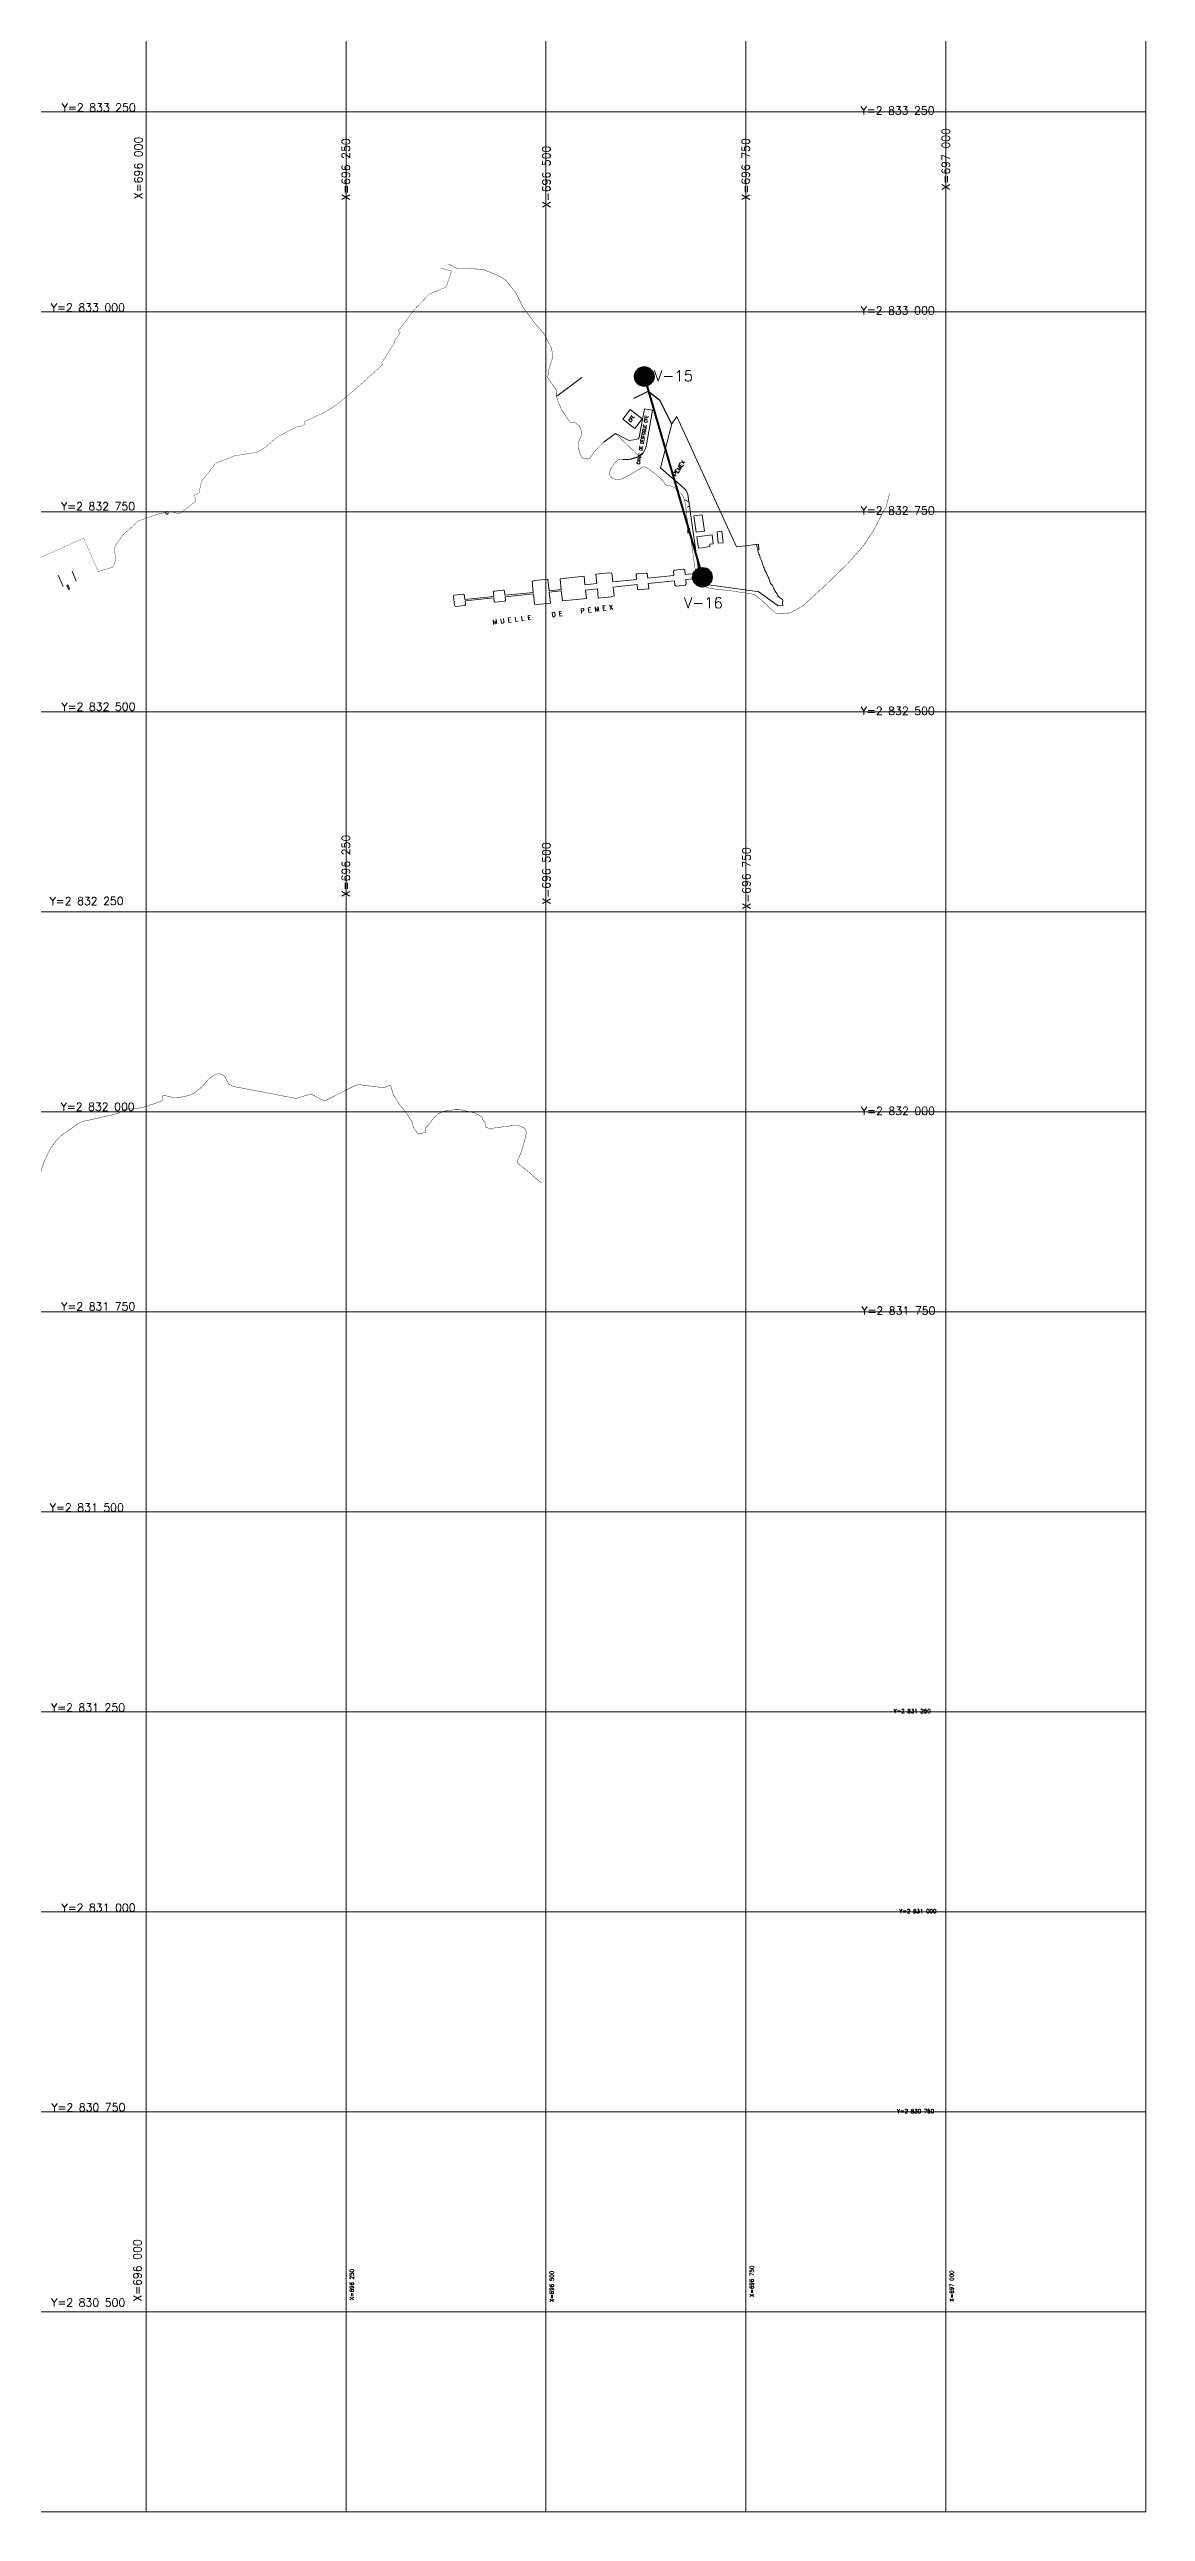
# Model space of a CAD drawing. Header units: millimetres. Extents: x 694000 to 697250, y 2830250 to 2835500.
# Drawn here: x 695879 to 697250, y 2830250 to 2833328 of the extents above; entities that cross this region are included whole.
import ezdxf
from ezdxf.enums import TextEntityAlignment as Align

# ---------------------------------------------------------------- set-up
doc = ezdxf.new("R2010")
doc.units = ezdxf.units.MM
doc.header["$LTSCALE"] = 0.005
doc.linetypes.add('DIVIDE2', pattern=[0.625, 0.25, -0.125, 0, -0.125, 0, -0.125])
doc.layers.get('0').update_dxf_attribs({"lineweight": 9})
for name, color, linetype, lineweight in [('AGUA', 4, 'DIVIDE2', 0), ('EJE DE COORDENADAS', 8, 'Continuous', 9), ('FERROCARRIL', 44, 'Continuous', 0), ('INFRAESTRUCTURA1', 7, 'Continuous', 0), ('Puntos de Control', 6, 'Continuous', 0)]:
    doc.layers.add(name, color=color, linetype=linetype, lineweight=lineweight)
doc.styles.add('ROMANC', font='romanc.shx')
doc.styles.add('ROMANS', font='romans')
doc.styles.get("Standard").update_dxf_attribs({"font": 'romans.shx'})

msp = doc.modelspace()

# ---------------------------------------------------------------- hatches: boundary and pattern name
at = {"layer": 'Puntos de Control', "lineweight": 40}
h = msp.add_hatch(color=6, dxfattribs=at)
edge = h.paths.add_edge_path()
edge.add_arc((696622.9, 2832919.1), 11.8, 0, 360)
h = msp.add_hatch(color=6, dxfattribs=at)
edge = h.paths.add_edge_path()
edge.add_arc((696695.6, 2832668.1), 11.8, 0, 360)

# ---------------------------------------------------------------- linework, layer by layer
at = {"elevation": 7.2}
for points in [[(696766.3, 2832702.3), (696765.6, 2832709.5), (696761.2, 2832708.9), (696753.1, 2832707.7), (696738.1, 2832706.2), (696663.6, 2832869.1), (696657.4, 2832859.9), (696643, 2832804.8), (696654.1, 2832795.3), (696663.9, 2832786.8), (696673.4, 2832778.7), (696675.2, 2832776.4), (696676.5, 2832773.8), (696677.2, 2832771.7), (696683.8, 2832727.3), (696690.7, 2832677.4), (696696.1, 2832677.7), (696696.5, 2832673.6), (696694.2, 2832673.4)], [(696796.6, 2832632.6), (696796.1, 2832633.8), (696795.7, 2832635.2), (696795.8, 2832636.9), (696796, 2832637.9), (696796, 2832638.9), (696796, 2832639.6), (696795.6, 2832640.2), (696793.1, 2832641.9), (696792.1, 2832642.9), (696791.1, 2832643.7), (696790.4, 2832644.6), (696789.7, 2832645.6), (696788.9, 2832647.2), (696788.3, 2832648.3), (696787.3, 2832649.6), (696786.5, 2832650.7), (696785.8, 2832652), (696785.2, 2832653.4), (696784.7, 2832654.6), (696783.9, 2832656.3), (696783.1, 2832657.7), (696782.4, 2832658.6), (696781.7, 2832659.5), (696780.9, 2832660.6), (696779.9, 2832662.7), (696779.4, 2832664.2), (696778.6, 2832666.8), (696777.9, 2832668.3), (696776.9, 2832670.2), (696776.4, 2832671.6), (696775.8, 2832673.1), (696774.5, 2832675.4), (696773.4, 2832677.4), (696772.7, 2832679.7), (696772.1, 2832681), (696771.5, 2832682.6), (696770.8, 2832684.6), (696770.4, 2832686), (696770, 2832687.7), (696769.4, 2832689.2), (696768.5, 2832690.8), (696767.9, 2832692.3), (696767.6, 2832693.8), (696767.3, 2832695), (696766.8, 2832696.2), (696766.3, 2832697), (696765.9, 2832698.2), (696765.4, 2832699.7), (696765, 2832701), (696764.9, 2832702.6), (696764.7, 2832703.8), (696764, 2832705.3), (696763.8, 2832706.1), (696763.5, 2832707.4), (696763.2, 2832708.2), (696763.2, 2832708.8), (696763.1, 2832709.1)]]:
    msp.add_lwpolyline(points, dxfattribs=at)
at = {"color": 8, "elevation": 7.2}
for points in [[(696023.8, 2832749.4), (696024.4, 2832747.7)], [(696025.5, 2832746.6), (696027.6, 2832747.6)]]:
    msp.add_lwpolyline(points, dxfattribs=at)
at = {"layer": 'AGUA', "elevation": 7.2, "flags": 128}
for points, const_width in [([(695940.2, 2832675.2), (695944.2, 2832676.6), (695945.8, 2832676.9), (695949.8, 2832678.2), (695955, 2832679.7), (695957.5, 2832680.4), (695960.1, 2832683.8), (695961.8, 2832689.3), (695960.3, 2832705.6), (695970.5, 2832720.6), (695989.9, 2832738.3), (696014.4, 2832747), (696024.7, 2832749.1), (696026.8, 2832747.3), (696028.2, 2832749.2), (696026.4, 2832750.5), (696034.8, 2832749.1), (696041.6, 2832747.4), (696062.2, 2832763.2), (696060.4, 2832770.7), (696066.1, 2832773.2), (696069.3, 2832788.1), (696087.2, 2832810.5), (696110.3, 2832819.9), (696138, 2832824.1), (696149.4, 2832830.5), (696164.5, 2832843.8), (696188.3, 2832856.1), (696193.7, 2832856.7), (696197.8, 2832858.9), (696198.2, 2832863), (696210.3, 2832868.3), (696225.8, 2832875.7), (696240.5, 2832885.4), (696260.7, 2832902.4), (696274.8, 2832915), (696295.9, 2832933.9), (696294.5, 2832935.8), (696310.8, 2832961.8), (696309.6, 2832962.5), (696317.8, 2832973.8), (696315.1, 2832975.8), (696334.8, 2833002), (696353.8, 2833021.9), (696369.6, 2833028.6), (696375.3, 2833030.9), (696381.9, 2833050.8), (696368.2, 2833054.8)], 0.4), ([(696378.2, 2833059.7), (696389.8, 2833053.5), (696406.6, 2833053.8), (696421.7, 2833052.8), (696438.5, 2833045.9), (696449.7, 2833039.5), (696462.5, 2833023.3), (696471.6, 2833005), (696487.3, 2832984.1), (696497.3, 2832972.9), (696506.9, 2832954.4), (696508.7, 2832943.8), (696503.8, 2832928.6), (696502.1, 2832917.6), (696513.1, 2832901.9), (696512.8, 2832894.4), (696513.4, 2832893), (696513.8, 2832891.7), (696514.7, 2832889.6), (696515.1, 2832888.1), (696515.7, 2832886.4), (696516.1, 2832885.3), (696516.9, 2832883.4), (696517.5, 2832882.3), (696518, 2832880.9), (696518.7, 2832879), (696519.8, 2832877.1), (696520.6, 2832876), (696521.6, 2832874.5), (696522.5, 2832872.8), (696523.4, 2832871.5), (696524.9, 2832869.4), (696526.6, 2832866.7), (696527.8, 2832865.1), (696529, 2832863.2), (696529.6, 2832862.2), (696531.5, 2832861.9), (696532.3, 2832862), (696533.3, 2832861.9), (696534.7, 2832861.6), (696536.2, 2832861.2), (696537.7, 2832860.4), (696539, 2832859.3), (696541.4, 2832857.6), (696543.9, 2832852.4), (696544.5, 2832845.9), (696540.1, 2832835.8), (696540.5, 2832828.6), (696542, 2832825.6), (696542.4, 2832823.4), (696543.1, 2832821.7), (696543.6, 2832820.2), (696544.5, 2832818.2), (696545.9, 2832816.8), (696547, 2832816.4), (696548.7, 2832816.4), (696551.2, 2832815.9), (696553.4, 2832816), (696554.5, 2832816.5), (696555.4, 2832817.4), (696556.3, 2832818.9), (696557.3, 2832820.4), (696558.7, 2832822.5), (696560.7, 2832825), (696563, 2832827.5), (696565.4, 2832830.4), (696567.9, 2832832.9), (696570.2, 2832835.4), (696572.3, 2832836.8), (696586.9, 2832847.7), (696616.4, 2832819.4)], 0.5), ([(696678.3, 2832729), (696678.2, 2832730.4), (696678, 2832732.3), (696677.8, 2832734.1), (696677, 2832738), (696676.8, 2832739.5), (696676.2, 2832742.9), (696676.1, 2832745.1), (696675.7, 2832747.2), (696675.5, 2832748.9), (696675.2, 2832750.6), (696675.1, 2832752.9), (696675, 2832754.8), (696674.9, 2832756.7), (696674.6, 2832759.3), (696673.8, 2832762), (696673.4, 2832764.3), (696672.6, 2832766.1), (696672, 2832767.7), (696671.1, 2832769.5), (696669.8, 2832771.7), (696668.7, 2832773.1), (696667.1, 2832774.7), (696665.9, 2832776), (696664.4, 2832777.3), (696663.2, 2832778.4), (696661.6, 2832779.5), (696659.6, 2832780.7), (696657.5, 2832781.8), (696656.1, 2832782.2), (696654.9, 2832782.4), (696653.3, 2832782.3), (696651.8, 2832782.2), (696650.6, 2832782.9), (696649.7, 2832784), (696648.3, 2832785.8), (696646.8, 2832787.8), (696645.3, 2832789.7), (696644, 2832790.9), (696642.6, 2832792.4), (696641.6, 2832793.2), (696639.9, 2832794.5), (696637.9, 2832796.1), (696637.1, 2832796.8), (696636.5, 2832797.4), (696635.5, 2832798.1), (696634.4, 2832798.9), (696633.1, 2832800), (696631.9, 2832800.8), (696630.3, 2832802), (696628.8, 2832803.4), (696627.6, 2832804), (696626.3, 2832804.8), (696625.2, 2832805.2), (696623.7, 2832805.9), (696622.8, 2832806.1), (696620.7, 2832805.6), (696618.4, 2832804.3), (696616.3, 2832802.9), (696614.2, 2832801.8), (696612.2, 2832800.6), (696610.5, 2832799.6), (696608.7, 2832798.5), (696607.1, 2832797.5), (696606.4, 2832797), (696605.1, 2832796.4), (696603.3, 2832795.3), (696601.7, 2832794.4), (696599.4, 2832793.1), (696597.6, 2832792.3), (696596.2, 2832791.6), (696595.2, 2832791.1), (696594, 2832790.8), (696591.6, 2832790.5), (696589.9, 2832790.4), (696588, 2832790.4), (696586.5, 2832790.6), (696584.1, 2832791.5), (696583, 2832792), (696581.4, 2832793.5), (696580.4, 2832794.8), (696579.8, 2832795.8), (696579.4, 2832796.9), (696579.3, 2832797.9), (696579.8, 2832799.8), (696580.4, 2832801.8), (696581.3, 2832803.7), (696582, 2832805), (696582.9, 2832806.4), (696583.7, 2832807.7), (696584.7, 2832809.1), (696585.8, 2832810.4), (696586.7, 2832811.4), (696587.7, 2832812.4), (696588.6, 2832813.5), (696589.4, 2832814.3), (696590.5, 2832815.1), (696591.5, 2832815.5), (696593.3, 2832815.6), (696594.7, 2832815.4), (696596, 2832815.2)], 0.5), ([(696929.7, 2832773.4), (696925.5, 2832756.8), (696910.1, 2832727.6), (696897.1, 2832707.6), (696889.1, 2832698.5)], 0.5), ([(696929.7, 2832773.4), (696925.5, 2832756.8), (696910.1, 2832727.6), (696897.1, 2832707.6), (696889.1, 2832698.5)], 0.5), ([(696690.4, 2832673.1), (696689.8, 2832673.6), (696689.1, 2832674.5), (696688.2, 2832675.6), (696687.5, 2832676.7), (696686.8, 2832677.9), (696686.4, 2832679.1), (696680.2, 2832722.3), (696679.5, 2832723.6)], 0.5), ([(696690.4, 2832673.1), (696689.8, 2832673.6), (696689.1, 2832674.5), (696688.2, 2832675.6), (696687.5, 2832676.7), (696686.8, 2832677.9), (696686.4, 2832679.1), (696680.2, 2832722.3), (696679.5, 2832723.6)], 0.5), ([(696889.1, 2832698.5), (696877.1, 2832684.9), (696846.2, 2832655.1), (696820.9, 2832632), (696806.4, 2832624.2), (696803.3, 2832623.4), (696802, 2832623.1), (696800.2, 2832622.7), (696799.1, 2832622.5), (696797, 2832622.5), (696795.3, 2832622.6), (696792.7, 2832622.7), (696791.6, 2832622.8), (696789.6, 2832623), (696787.8, 2832623.3), (696785.9, 2832624.3), (696784.7, 2832625.4), (696783.4, 2832626.9), (696781, 2832628.9), (696779, 2832630.4), (696777.6, 2832632), (696776.3, 2832633.4), (696774.5, 2832635), (696773.3, 2832636), (696770.2, 2832638.8), (696767.7, 2832640.8), (696765.8, 2832642.3), (696764.2, 2832643.6), (696762.3, 2832644.9), (696760.4, 2832646.4), (696758.7, 2832646.8), (696756.8, 2832647.2), (696754.3, 2832647.7), (696752, 2832648.1), (696748.1, 2832648.6), (696744.4, 2832649.2), (696741.9, 2832649.4), (696739.9, 2832649.8), (696735.2, 2832650.5), (696732.5, 2832651), (696730.5, 2832651.3), (696728.9, 2832651.4), (696727.4, 2832651.6), (696725.4, 2832651.7), (696723.7, 2832651.9), (696720.6, 2832652.5), (696718.6, 2832652.6), (696716.2, 2832652.8), (696714.4, 2832653), (696712.6, 2832653.2), (696711, 2832653.3), (696709.6, 2832653.7), (696707.9, 2832653.9), (696705.9, 2832654.2), (696704.5, 2832654.5), (696703.1, 2832654.8), (696701.6, 2832655.3), (696700.2, 2832655.8), (696699, 2832656.6), (696698, 2832657.9), (696697.2, 2832659.6), (696696.6, 2832660.9), (696695.9, 2832662.8), (696695.2, 2832664.6), (696695.1, 2832665.5), (696694.5, 2832666.3), (696693.4, 2832667.1)], 0.5), ([(696878.8, 2832686.9), (696877.1, 2832684.9), (696846.2, 2832655.1), (696820.9, 2832632), (696806.4, 2832624.2), (696803.3, 2832623.4), (696802, 2832623.1), (696800.2, 2832622.7), (696799.1, 2832622.5), (696797, 2832622.5), (696795.3, 2832622.6), (696792.7, 2832622.7), (696791.6, 2832622.8), (696789.6, 2832623), (696787.8, 2832623.3), (696785.9, 2832624.3), (696784.7, 2832625.4), (696783.4, 2832626.9), (696781, 2832628.9), (696779, 2832630.4), (696777.6, 2832632), (696776.3, 2832633.4), (696774.5, 2832635), (696773.3, 2832636), (696770.2, 2832638.8), (696767.7, 2832640.8), (696765.8, 2832642.3), (696764.2, 2832643.6), (696762.3, 2832644.9), (696760.4, 2832646.4), (696758.7, 2832646.8), (696756.8, 2832647.2), (696754.3, 2832647.7), (696752, 2832648.1), (696748.1, 2832648.6), (696744.4, 2832649.2), (696741.9, 2832649.4), (696739.9, 2832649.8), (696735.2, 2832650.5), (696732.5, 2832651), (696730.5, 2832651.3), (696728.9, 2832651.4), (696727.4, 2832651.6), (696725.4, 2832651.7), (696723.7, 2832651.9), (696720.6, 2832652.5), (696718.6, 2832652.6), (696716.2, 2832652.8), (696714.4, 2832653), (696712.6, 2832653.2), (696711, 2832653.3), (696709.6, 2832653.7), (696707.9, 2832653.9), (696705.9, 2832654.2), (696704.5, 2832654.5), (696703.1, 2832654.8), (696701.6, 2832655.3), (696700.2, 2832655.8), (696699, 2832656.6), (696698, 2832657.9), (696697.2, 2832659.6), (696696.6, 2832660.9), (696695.9, 2832662.8), (696695.2, 2832664.6), (696695.1, 2832665.5), (696694.5, 2832666.3), (696693.4, 2832667.1)], 0.5), ([(696394.2, 2832002.1), (696410.6, 2831998.6), (696411.8, 2831998.2), (696413.5, 2831997.2), (696415.9, 2831996.1), (696417.5, 2831994.8), (696420.2, 2831993), (696420.9, 2831989.8), (696422.8, 2831987.4), (696423.9, 2831985.9), (696424.3, 2831984.6), (696424.5, 2831980.8), (696426.7, 2831980), (696428.2, 2831979.3), (696429.3, 2831978.9), (696431.3, 2831978.4), (696433.6, 2831978.5), (696436, 2831979.8), (696436, 2831979.8), (696438.3, 2831980.3), (696442.5, 2831980.6), (696446.7, 2831981.4), (696449.2, 2831981.4), (696453.9, 2831982.1), (696456.8, 2831983), (696460.7, 2831982.8), (696463.3, 2831982.8), (696465.1, 2831982.7), (696467.6, 2831981.9), (696469.2, 2831981.2), (696470.9, 2831980.7), (696472.3, 2831979.7), (696473.8, 2831978.6), (696474.7, 2831977.1), (696475.3, 2831975.1), (696475, 2831971.7), (696474.2, 2831967.2), (696472.8, 2831962), (696470.5, 2831954.7), (696468.4, 2831947.9), (696466.8, 2831944.3), (696465.9, 2831942.3), (696464.8, 2831939.8), (696464.5, 2831937.1), (696465.4, 2831935.3), (696468.2, 2831932.7), (696477.7, 2831925.3), (696485.5, 2831918.2), (696491.3, 2831913.4), (696494.9, 2831911)], 0.5)]:
    msp.add_lwpolyline(points, dxfattribs=dict(at, const_width=const_width))
at = {"layer": 'AGUA', "const_width": 0.5, "elevation": 7.2}
for points in [[(696616.4, 2832819.4), (696603.9, 2832815.6), (696596, 2832815.2)], [(696678.3, 2832728.8), (696677.2, 2832728.7), (696677.3, 2832723.3), (696679.5, 2832723.6)], [(696693.4, 2832667.1), (696690.4, 2832673.1)]]:
    msp.add_lwpolyline(points, dxfattribs=at)
at = {"layer": 'AGUA', "elevation": 7.2}
for points in [[(696678.4, 2832762.9), (696677.7, 2832762.8), (696674, 2832764.7), (696674, 2832764.7), (696674, 2832764.7), (696674, 2832764.7), (696674, 2832764.7)], [(696676, 2832755.5), (696676.9, 2832755.8), (696678.2, 2832756.6), (696678.7, 2832756.5), (696679.6, 2832756.2)]]:
    msp.add_lwpolyline(points, dxfattribs=at)
at = {"layer": 'AGUA', "elevation": 7.2, "flags": 128}
msp.add_lwpolyline([(695561.3, 2830531.7, 0.5, 0.5, 0), (695493.3, 2830562, 0.5, 0.5, 0), (695489.1, 2830564.8, 0.5, 0.5, 0), (695481.5, 2830569.5, 0.5, 0.5, 0), (695474.4, 2830573, 0.5, 0.5, 0), (695471.8, 2830574.1, 0.5, 0.5, 0), (695465.9, 2830576.9, 0.5, 0.5, 0), (695459.8, 2830579.7, 0.5, 0.5, 0), (695455.1, 2830582.2, 0.5, 0.5, 0), (695451.2, 2830585.1, 0.5, 0.5, 0), (695450.6, 2830586.5, 0.5, 0.5, 0), (695450.8, 2830589.4, 0.5, 0.5, 0), (695451.2, 2830593.8, 0.5, 0.5, 0), (695452.2, 2830596.6, 0.5, 0.5, 0), (695454.8, 2830600.2, 0.5, 0.5, 0), (695455.3, 2830602.9, 0.5, 0.5, 0), (695454.9, 2830610.9, 0.5, 0.5, 0), (695453.9, 2830620.2, 0.5, 0.5, 0), (695453.6, 2830625, 0.5, 0.5, 0), (695453.5, 2830627.9, 0.5, 0.5, 0), (695453.6, 2830628.9, 0.5, 0.5, 0), (695454.1, 2830631.5, 0.5, 0.5, 0), (695454.6, 2830634.3, 0.5, 0.5, 0), (695455.1, 2830636.4, 0.5, 0.5, 0), (695455.4, 2830637.7, 0.5, 0.5, 0), (695456.4, 2830640.7, 0.5, 0.5, 0), (695458.2, 2830646.9, 0.5, 0.5, 0), (695461, 2830653.9, 0.5, 0.5, 0), (695463.6, 2830657.8, 0.5, 0.5, 0), (695466.1, 2830661.4, 0.5, 0.5, 0), (695472, 2830668.8, 0.5, 0.5, 0), (695479, 2830677.3, 0.5, 0.5, 0), (695483.1, 2830681.8, 0.5, 0.5, 0), (695488.4, 2830686.5, 0.5, 0.5, 0), (695490.4, 2830688.3, 0.5, 0.5, 0), (695493.2, 2830690.9, 0.5, 0.5, 0), (695498.4, 2830694.9, 0.5, 0.5, 0), (695501, 2830697.6, 0.5, 0.5, 0), (695504.7, 2830701, 0.5, 0.5, 0), (695507.7, 2830704.1, 0.5, 0.5, 0), (695511.2, 2830707.7, 0.5, 0.5, 0), (695513.7, 2830710.7, 0.5, 0.5, 0), (695515, 2830712.7, 0.5, 0.5, 0), (695517.6, 2830717.5, 0.5, 0.5, 0), (695520.2, 2830722.9, 0.5, 0.5, 0), (695522.7, 2830727.8, 0.5, 0.5, 0), (695524.8, 2830731.5, 0.5, 0.5, 0), (695529.2, 2830736.8, 0.5, 0.5, 0), (695537, 2830745.6, 0.5, 0.5, 0), (695544.6, 2830754.3, 0.5, 0.5, 0), (695550.5, 2830759.7, 0.5, 0.5, 0), (695554, 2830762.8, 0.5, 0.5, 0), (695555.4, 2830764.4, 0.5, 0.5, 0), (695557.5, 2830767.1, 0.5, 0.5, 0), (695559.7, 2830772.1, 0.5, 0.5, 0), (695562.9, 2830779.6, 0.5, 0.5, 0), (695565.1, 2830786.5, 0.5, 0.5, 0), (695565.2, 2830792.6, 0.5, 0.5, 0), (695565.7, 2830796.2, 0.5, 0.5, 0), (695567.3, 2830802.9, 0.5, 0.5, 0), (695569.5, 2830811.1, 0.5, 0.5, 0), (695573.5, 2830818.4, 0.5, 0.5, 0), (695575.9, 2830822, 0.5, 0.5, 0), (695577.4, 2830824.6, 0.5, 0.5, 0), (695579.5, 2830829.7, 0.5, 0.5, 0), (695581.8, 2830836.8, 0.5, 0.5, 0), (695583.7, 2830843.8, 0.5, 0.5, 0), (695584.7, 2830851, 0.5, 0.5, 0), (695584.7, 2830857, 0.5, 0.5, 0), (695584, 2830863.3, 0.5, 0.5, 0), (695584.1, 2830865.6, 0.5, 0.5, 0), (695584.3, 2830871.2, 0.5, 0.5, 0), (695585.4, 2830880, 0.5, 0.5, 0), (695587.1, 2830887.6, 0.5, 0.5, 0), (695589, 2830891.5, 0.5, 0.5, 0), (695590.4, 2830895.1, 0.5, 0.5, 0), (695591.4, 2830899.9, 0.5, 0.5, 0), (695592, 2830906.8, 0.5, 0.5, 0), (695592, 2830915.9, 0.5, 0.5, 0), (695592.1, 2830924.9, 0.5, 0.5, 0), (695591.6, 2830929.4, 0.5, 0.5, 0), (695590.8, 2830932.9, 0.5, 0.5, 0), (695591.2, 2830935, 0.5, 0.5, 0), (695593.8, 2830939.5, 0.5, 0.5, 0), (695596.4, 2830943.6, 0.5, 0.5, 0), (695600.1, 2830948.5, 0.5, 0.5, 0), (695600.9, 2830949.8, 0.5, 0.5, 0), (695603.4, 2830954.6, 0.5, 0.5, 0), (695605.6, 2830960.9, 0.5, 0.5, 0), (695607.6, 2830966.8, 0.5, 0.5, 0), (695608.4, 2830970.5, 0.5, 0.5, 0), (695608.9, 2830975.4, 0.5, 0.5, 0), (695609.5, 2830980.2, 0.5, 0.5, 0), (695611.5, 2830988.2, 0.5, 0.5, 0), (695614.2, 2830996.7, 0.5, 0.5, 0), (695618.2, 2831007, 0.5, 0.5, 0), (695622.7, 2831016.9, 0.5, 0.5, 0), (695627.2, 2831024.2, 0.5, 0.5, 0), (695628.3, 2831026.1, 0.5, 0.5, 0), (695630.9, 2831030.5, 0.5, 0.5, 0), (695633.6, 2831036.1, 0.5, 0.5, 0), (695635.8, 2831040.9, 0.5, 0.5, 0), (695637.3, 2831044.1, 0.5, 0.5, 0), (695639.3, 2831048.5, 0.5, 0.5, 0), (695642.1, 2831055.7, 0.5, 0.5, 0), (695645.6, 2831065.1, 0.5, 0.5, 0), (695648.6, 2831073.6, 0.5, 0.5, 0), (695651.7, 2831080, 0.5, 0.5, 0), (695654, 2831084.6, 0.5, 0.5, 0), (695656, 2831088.3, 0.5, 0.5, 0), (695657.5, 2831091.3, 0.5, 0.5, 0), (695660.9, 2831098.9, 0.5, 0.5, 0), (695663.3, 2831106.1, 0.5, 0.5, 0), (695666.5, 2831114, 0.5, 0.5, 0), (695668.7, 2831119.1, 0.5, 0.5, 0), (695669.8, 2831121.6, 0.5, 0.5, 0), (695671.7, 2831126.8, 0.5, 0.5, 0), (695674, 2831133.1, 0.5, 0.5, 0), (695676.2, 2831138.2, 0.5, 0.5, 0), (695678, 2831140.8, 0.5, 0.5, 0), (695679.4, 2831144.1, 0.5, 0.5, 0), (695681.1, 2831148.8, 0.5, 0.5, 0), (695683.1, 2831154.5, 0.5, 0.5, 0), (695685.2, 2831160.8, 0.5, 0.5, 0), (695686, 2831164.4, 0.5, 0.5, 0), (695687, 2831168.9, 0.5, 0.5, 0), (695688.6, 2831177.3, 0.5, 0.5, 0), (695690.1, 2831188.4, 0.5, 0.5, 0), (695691.1, 2831199.3, 0.5, 0.5, 0), (695691.2, 2831207.6, 0.5, 0.5, 0), (695690.4, 2831213.4, 0.5, 0.5, 0), (695690.4, 2831216.2, 0.5, 0.5, 0), (695690.7, 2831220.5, 0.5, 0.5, 0), (695691.7, 2831227.7, 0.5, 0.5, 0), (695692.8, 2831235.7, 0.5, 0.5, 0), (695694.3, 2831241.1, 0.5, 0.5, 0), (695695.1, 2831243.1, 0.5, 0.5, 0), (695696.8, 2831247.8, 0.5, 0.5, 0), (695699.2, 2831257, 0.5, 0.5, 0), (695701.6, 2831269.4, 0.5, 0.5, 0), (695702.3, 2831276, 0.5, 0.5, 0), (695703.4, 2831280.9, 0.5, 0.5, 0), (695705.7, 2831291.3, 0.5, 0.5, 0), (695707.6, 2831302.5, 0.5, 0.5, 0), (695708.6, 2831308.3, 0.5, 0.5, 0), (695709.2, 2831312.5, 0.5, 0.5, 0), (695709.9, 2831320.9, 0.5, 0.5, 0), (695710.5, 2831330.1, 0.5, 0.5, 0), (695710.5, 2831333, 0.5, 0.5, 0), (695710.7, 2831335.6, 0.5, 0.5, 0), (695711.6, 2831341.4, 0.5, 0.5, 0), (695713.3, 2831349.3, 0.5, 0.5, 0), (695715.2, 2831357.3, 0.5, 0.5, 0), (695716.2, 2831360.4, 0.5, 0.5, 0), (695717, 2831364.6, 0.5, 0.5, 0), (695717.8, 2831371.3, 0.5, 0.5, 0), (695718.3, 2831380.3, 0.5, 0.5, 0), (695718, 2831388.5, 0.5, 0.5, 0), (695717.1, 2831392.1, 0.5, 0.5, 0), (695717, 2831394.8, 0.5, 0.5, 0), (695717, 2831395.5, 0.5, 0.5, 0), (695719.4, 2831414.8, 0.5, 0.5, 0), (695719.8, 2831419, 0.5, 0.5, 0), (695720.1, 2831425.7, 0.5, 0.5, 0), (695719.9, 2831431.7, 0.5, 0.5, 0), (695719, 2831436.8, 0.5, 0.5, 0), (695719, 2831440, 0.5, 0.5, 0), (695719.2, 2831446.6, 0.5, 0.5, 0), (695720.4, 2831454.3, 0.5, 0.5, 0), (695722.1, 2831462.2, 0.5, 0.5, 0), (695723.9, 2831467.4, 0.5, 0.5, 0), (695725.6, 2831469.9, 0.5, 0.5, 0), (695727.2, 2831472.7, 0.5, 0.5, 0), (695730.7, 2831479.8, 0.5, 0.5, 0), (695733.2, 2831488.5, 0.5, 0.5, 0), (695734.7, 2831493.9, 0.5, 0.5, 0), (695735.8, 2831497.4, 0.5, 0.5, 0), (695737.2, 2831504.2, 0.5, 0.5, 0), (695738, 2831509, 0.5, 0.5, 0), (695739.5, 2831516, 0.5, 0.5, 0), (695740.2, 2831518.3, 0, 0, 0), (695771.7, 2831667, 0, 0, 0), (695767.7, 2831710.9, 0, 0, 0), (695771.9, 2831821.2, 0.5, 0.5, 0), (695776.9, 2831841, 0.5, 0.5, 0), (695778.8, 2831847.8, 0.5, 0.5, 0), (695780.3, 2831855, 0.5, 0.5, 0), (695780.9, 2831858.6, 0.5, 0.5, 0), (695782.2, 2831864.6, 0.5, 0.5, 0), (695783.5, 2831869.8, 0.5, 0.5, 0), (695785.9, 2831876.2, 0.5, 0.5, 0), (695786.8, 2831877.1, 0.5, 0.5, 0), (695787.8, 2831878.2, 0.5, 0.5, 0), (695789.8, 2831879.7, 0.5, 0.5, 0), (695791.5, 2831880.8, 0.5, 0.5, 0), (695792.5, 2831881.4, 0.5, 0.5, 0), (695793.5, 2831882.3, 0.5, 0.5, 0), (695793.6, 2831883.1, 0.5, 0.5, 0), (695793.3, 2831884.5, 0.5, 0.5, 0), (695792.7, 2831885.6, 0.5, 0.5, 0), (695791.3, 2831887.2, 0.5, 0.5, 0), (695789.7, 2831888.7, 0.5, 0.5, 0), (695789.5, 2831889.3, 0.5, 0.5, 0), (695789.7, 2831890.6, 0.5, 0.5, 0), (695790.3, 2831892.2, 0.5, 0.5, 0), (695791.3, 2831893.7, 0.5, 0.5, 0), (695792.7, 2831895, 0.5, 0.5, 0), (695794.4, 2831895.9, 0.5, 0.5, 0), (695796.3, 2831896.5, 0.5, 0.5, 0), (695797.9, 2831896.8, 0.5, 0.5, 0), (695800.8, 2831897, 0.5, 0.5, 0), (695804.4, 2831897.1, 0.5, 0.5, 0), (695805.7, 2831897, 0.5, 0.5, 0), (695808, 2831896.3, 0.5, 0.5, 0), (695811.5, 2831894.9, 0.5, 0.5, 0), (695814.4, 2831893.4, 0.5, 0.5, 0), (695816.7, 2831892, 0.5, 0.5, 0), (695818.1, 2831891, 0.5, 0.5, 0), (695819.8, 2831889.7, 0.5, 0.5, 0), (695820.8, 2831889.5, 0.5, 0.5, 0), (695823.2, 2831889.6, 0.5, 0.5, 0), (695826.5, 2831890, 0.5, 0.5, 0), (695831.3, 2831891.2, 0.5, 0.5, 0), (695837.4, 2831893.6, 0.5, 0.5, 0), (695839.8, 2831894.4, 0.5, 0.5, 0), (695842.7, 2831895.4, 0.5, 0.5, 0), (695844.7, 2831896.1, 0.5, 0.5, 0), (695846.5, 2831896.5, 0.5, 0.5, 0), (695847.8, 2831897.1, 0.5, 0.5, 0), (695850.3, 2831898.3, 0.5, 0.5, 0), (695854.4, 2831900.6, 0.5, 0.5, 0), (695858.2, 2831903.5, 0.5, 0.5, 0), (695862.4, 2831906.5, 0.5, 0.5, 0), (695863.3, 2831907.4, 0.5, 0.5, 0), (695864.1, 2831908.2, 0.5, 0.5, 0), (695865.6, 2831910.2, 0.5, 0.5, 0), (695866.8, 2831912.1, 0.5, 0.5, 0), (695867.5, 2831914, 0.5, 0.5, 0), (695868, 2831916, 0.5, 0.5, 0), (695868.1, 2831918.5, 0.5, 0.5, 0), (695868, 2831920.1, 0.5, 0.5, 0), (695867.9, 2831921.5, 0.5, 0.5, 0), (695868.2, 2831924.4, 0.5, 0.5, 0), (695870, 2831930.5, 0.5, 0.5, 0), (695872, 2831936.6, 0.5, 0.5, 0), (695873.8, 2831940.6, 0.5, 0.5, 0), (695875.2, 2831943.4, 0.5, 0.5, 0), (695877.6, 2831948.7, 0.5, 0.5, 0), (695880.8, 2831954.4, 0.5, 0.5, 0), (695882.8, 2831957.5, 0.5, 0.5, 0), (695886.5, 2831962.5, 0.5, 0.5, 0), (695891, 2831967.6, 0.5, 0.5, 0), (695893.8, 2831970.2, 0.5, 0.5, 0), (695899.4, 2831974.3, 0.5, 0.5, 0), (695905.6, 2831978.3, 0.5, 0.5, 0), (695912.3, 2831983.2, 0.5, 0.5, 0), (695917.6, 2831986.5, 0.5, 0.5, 0), (695919.9, 2831987.6, 0.5, 0.5, 0), (695922.7, 2831988.4, 0.5, 0.5, 0), (695927, 2831989.2, 0.5, 0.5, 0), (695931.8, 2831990.2, 0.5, 0.5, 0), (695938.8, 2831991.7, 0.5, 0.5, 0), (695942.9, 2831992.7, 0.5, 0.5, 0), (695948.6, 2831994, 0.5, 0.5, 0), (695955.6, 2831995.6, 0.5, 0.5, 0), (695960.1, 2831996.8, 0.5, 0.5, 0), (695966.5, 2831998.8, 0.5, 0.5, 0), (695968.9, 2832000.1, 0.5, 0.5, 0), (695973, 2832002.5, 0.5, 0.5, 0), (695973.7, 2832002.9, 0.5, 0.5, 0), (695974.9, 2832003.2, 0.5, 0.5, 0), (695977.8, 2832003.6, 0.5, 0.5, 0), (695980.3, 2832003.6, 0.5, 0.5, 0), (695985.5, 2832003.9, 0.5, 0.5, 0), (695988.5, 2832004.2, 0.5, 0.5, 0), (695991.9, 2832004.7, 0.5, 0.5, 0), (695995.2, 2832005.4, 0.5, 0.5, 0), (695999, 2832006.2, 0.5, 0.5, 0), (696002, 2832007, 0.5, 0.5, 0), (696003, 2832007.5, 0.5, 0.5, 0), (696005.3, 2832008.5, 0.5, 0.5, 0), (696008.9, 2832009.6, 0.5, 0.5, 0), (696012, 2832010.7, 0.5, 0.5, 0), (696013.8, 2832011.3, 0.5, 0.5, 0), (696015.6, 2832012, 0.5, 0.5, 0), (696017.5, 2832012.7, 0.5, 0.5, 0), (696018.5, 2832013.1, 0.5, 0.5, 0), (696019.7, 2832013.8, 0.5, 0.5, 0), (696020.2, 2832014.4, 0.5, 0.5, 0), (696020.4, 2832015.1, 0.5, 0.5, 0), (696020.6, 2832016.6, 0.5, 0.5, 0), (696020.7, 2832017.9, 0.5, 0.5, 0), (696020.8, 2832019.1, 0.5, 0.5, 0), (696021, 2832019.7, 0.5, 0.5, 0), (696021.5, 2832020.2, 0.5, 0.5, 0), (696022.4, 2832020.1, 0.5, 0.5, 0), (696024.2, 2832020, 0.5, 0.5, 0), (696027.5, 2832019.4, 0.5, 0.5, 0), (696030.6, 2832018.7, 0.5, 0.5, 0), (696033, 2832017.9, 0.5, 0.5, 0), (696034.6, 2832017.7, 0.5, 0.5, 0), (696036, 2832017.8, 0.5, 0.5, 0), (696038.8, 2832017.9, 0.5, 0.5, 0), (696041.3, 2832018.1, 0.5, 0.5, 0), (696044.4, 2832018.4, 0.5, 0.5, 0), (696047, 2832018.9, 0.5, 0.5, 0), (696048.8, 2832019.3, 0.5, 0.5, 0), (696051.3, 2832019.9, 0.5, 0.5, 0), (696053.4, 2832020.5, 0.5, 0.5, 0), (696055.5, 2832021.3, 0.5, 0.5, 0), (696058.1, 2832022.4, 0.5, 0.5, 0), (696060.3, 2832023.6, 0.5, 0.5, 0), (696063, 2832025.6, 0.5, 0.5, 0), (696067.1, 2832028.9, 0.5, 0.5, 0), (696071.6, 2832033.2, 0.5, 0.5, 0), (696075.5, 2832037.6, 0.5, 0.5, 0), (696076.9, 2832039.3, 0.5, 0.5, 0), (696079.1, 2832041.4, 0.5, 0.5, 0), (696081.6, 2832043.4, 0.5, 0.5, 0), (696084.2, 2832045.4, 0.5, 0.5, 0), (696086.5, 2832046.5, 0.5, 0.5, 0), (696088.5, 2832047.1, 0.5, 0.5, 0), (696090.5, 2832047.5, 0.5, 0.5, 0), (696092.2, 2832047.4, 0.5, 0.5, 0), (696094.9, 2832046.7, 0.5, 0.5, 0), (696097.3, 2832045.2, 0.5, 0.5, 0), (696103.8, 2832034.3, 0.5, 0.5, 0), (696109.1, 2832031.6, 0.5, 0.5, 0), (696187.5, 2832016.6, 0.5, 0.5, 0), (696206, 2832022.2, 0.5, 0.5, 0), (696223, 2832013.4, 0.5, 0.5, 0), (696262.2, 2832033.2, 0.5, 0.5, 0), (696267.6, 2832033.8, 0.5, 0.5, 0), (696281.4, 2832031.9, 0.5, 0.5, 0), (696281.4, 2832031.9, 0.5, 0.5, 0), (696297.7, 2832030, 0.5, 0.5, 0), (696305.3, 2832033.2, 0.5, 0.5, 0), (696308.1, 2832025.2, 0.5, 0.5, 0), (696308.1, 2832025.2, 0.5, 0.5, 0), (696309.5, 2832020.8, 0.5, 0.5, 0), (696312, 2832016.7, 0.5, 0.5, 0), (696317.1, 2832008.5, 0.5, 0.5, 0), (696320.9, 2832004.2, 0.5, 0.5, 0), (696327.1, 2831996, 0.5, 0.5, 0), (696333.2, 2831986.2, 0.5, 0.5, 0), (696333.8, 2831980.8, 0.5, 0.5, 0), (696340.2, 2831972, 0.5, 0.5, 0), (696349.7, 2831974.3, 0.5, 0.5, 0), (696349.3, 2831979.7, 0.5, 0.5, 0), (696349.3, 2831979.7, 0.5, 0.5, 0), (696351.3, 2831981.6, 0.5, 0.5, 0), (696354.2, 2831984.8, 0.5, 0.5, 0), (696357.9, 2831989.8, 0.5, 0.5, 0), (696359.6, 2831992, 0.5, 0.5, 0), (696360.7, 2831993.1, 0.5, 0.5, 0), (696362.4, 2831994.7, 0.5, 0.5, 0), (696364.7, 2831996.8, 0.5, 0.5, 0), (696366.9, 2831998.3, 0.5, 0.5, 0), (696369.4, 2831999.5, 0.5, 0.5, 0), (696372.6, 2832000.6, 0.5, 0.5, 0), (696373.9, 2832000.9, 0.5, 0.5, 0), (696376.8, 2832001.3, 0.5, 0.5, 0), (696379.8, 2832001.6, 0.5, 0.5, 0), (696384, 2832002.3, 0.5, 0.5, 0), (696386.9, 2832002.6, 0.5, 0.5, 0), (696391.5, 2832002.6, 0.5, 0.5, 0), (696394.2, 2832002.1, 0, 0, 0)], format="xyseb", dxfattribs=at)
at = {"layer": 'EJE DE COORDENADAS'}
for p, q in [((696000, 2835500), (696000, 2830250)), ((696250, 2835500), (696250, 2830250)), ((696500, 2835500), (696500, 2830250)), ((696750, 2835500), (696750, 2830250)), ((697000, 2835500), (697000, 2830250)), ((697250, 2835500), (697250, 2830250)), ((694000, 2833250), (697250, 2833250)), ((694000, 2833000), (697250, 2833000)), ((694000, 2832750), (697250, 2832750)), ((694000, 2832500), (697250, 2832500)), ((694000, 2832250), (697250, 2832250)), ((694000, 2832000), (697250, 2832000)), ((694000, 2831750), (697250, 2831750)), ((694000, 2831500), (697250, 2831500)), ((694000, 2831250), (697250, 2831250)), ((694000, 2831000), (697250, 2831000)), ((694000, 2830750), (697250, 2830750)), ((694000, 2830500), (697250, 2830500)), ((694000, 2830250), (697250, 2830250))]:
    msp.add_line(p, q, dxfattribs=at)
at = {"layer": 'FERROCARRIL', "elevation": 7.2}
msp.add_lwpolyline([(696696.5, 2832673.6), (696697, 2832667.6)], dxfattribs=at)
at = {"layer": 'INFRAESTRUCTURA1', "elevation": 7.2, "flags": 128}
for points in [[(696544.7, 2832917.6), (696513.6, 2832894.4)], [(696796.6, 2832632.6), (696790.5, 2832632.3), (696765.2, 2832650.2), (696760.6, 2832650.9), (696700.6, 2832658.9), (696699.7, 2832659.2), (696697, 2832667.6)]]:
    msp.add_lwpolyline(points, dxfattribs=at)
at = {"layer": 'INFRAESTRUCTURA1', "elevation": 7.2}
for points in [[(696657.4, 2832859.9), (696642.4, 2832889.6), (696627.9, 2832900.7), (696609.8, 2832892)], [(696657.1, 2832859.7), (696642.1, 2832889.3), (696627.9, 2832900.2), (696609.9, 2832891.6)], [(696596, 2832815.2), (696597.7, 2832815.2), (696599.8, 2832815.3), (696601.3, 2832815.4), (696602.7, 2832815.4), (696603.9, 2832815.6), (696605.2, 2832815.6), (696607, 2832815.9), (696609, 2832816.5), (696610.5, 2832816.9), (696612.4, 2832817.4), (696614.3, 2832818.3), (696615.7, 2832819), (696617.4, 2832820), (696618.8, 2832821), (696620.2, 2832822.1), (696621.2, 2832823.3), (696622.3, 2832824.9), (696623, 2832826.4), (696624.3, 2832829.1), (696625.3, 2832831.7), (696628.7, 2832850.4), (696633.2, 2832877.1), (696623.3, 2832878.8), (696616.7, 2832843.1), (696616.1, 2832842), (696615.2, 2832841.2), (696613.7, 2832840.6), (696612.7, 2832840.4), (696609.9, 2832839.9), (696603.8, 2832839), (696586.9, 2832847.7), (696572.3, 2832836.8)], [(695890.1, 2832670.6), (695896.1, 2832656.5)], [(695901.9, 2832658.9), (695904.2, 2832653.4), (695903.1, 2832653), (695900.8, 2832658.4)], [(695912.6, 2832663.4), (695907.4, 2832675.9)], [(696674, 2832658.4), (696662.8, 2832657.1), (696661.2, 2832658.2), (696660.7, 2832663.7), (696627.9, 2832660.4), (696628.5, 2832654.6), (696627.6, 2832653.5), (696615.7, 2832652.3), (696614.6, 2832653.2), (696614, 2832658.9), (696584, 2832655.9), (696585.2, 2832644.7), (696582.1, 2832643.8), (696565.2, 2832642.1), (696564.3, 2832653.8), (696549.3, 2832652.1), (696550.5, 2832641.6), (696520.5, 2832638.6), (696519.1, 2832651.1), (696504.1, 2832649.4), (696505.7, 2832635.7), (696489, 2832634.2), (696485.6, 2832634.5), (696484.2, 2832647.5), (696448.8, 2832643.8), (696449.3, 2832638.9), (696448.5, 2832638.1), (696436.5, 2832636.9), (696435.4, 2832637.6), (696434.9, 2832642.4), (696398.8, 2832638.7), (696399.4, 2832634), (696398.5, 2832632.9), (696386.7, 2832631.7), (696385.9, 2832631.9), (696385.5, 2832632.7), (696384.3, 2832644.3), (696384.5, 2832645.1), (696385.2, 2832645.5), (696397, 2832646.8), (696398.1, 2832645.9), (696398.7, 2832640.2), (696434.7, 2832644), (696434.2, 2832649.9), (696435, 2832650.7), (696447, 2832651.9), (696448, 2832651.3), (696448.7, 2832645.5), (696484, 2832649.1), (696482.7, 2832663.1), (696486, 2832664), (696502.5, 2832665.7), (696503.9, 2832651.2), (696519, 2832652.8), (696517.7, 2832666.3), (696547.6, 2832669.3), (696548.6, 2832658.6), (696563.5, 2832660.2), (696562.3, 2832671.9), (696578.7, 2832673.6), (696582.3, 2832673.3), (696583.4, 2832662.4), (696613.3, 2832665.4), (696612.8, 2832671.1), (696613.7, 2832672.2), (696625.6, 2832673.4), (696626.6, 2832672.5), (696627.2, 2832666.8), (696660, 2832670.2), (696659.5, 2832675.7), (696660.8, 2832677), (696672.1, 2832678.2), (696673.6, 2832676.9), (696674.1, 2832671.6), (696690.4, 2832673.1), (696694.2, 2832673.4)], [(696697, 2832667.6), (696674.8, 2832665.1), (696675.2, 2832659.9), (696674, 2832658.4)]]:
    msp.add_lwpolyline(points, dxfattribs=at)
for points in [[(696610.9, 2832854), (696595.9, 2832865.5), (696605.3, 2832877.8), (696620.4, 2832866.3)], [(696684.7, 2832744.8), (696695.3, 2832746), (696698.4, 2832725.5), (696687.8, 2832724.3)], [(696679.5, 2832723.6), (696677.3, 2832723.3), (696677.2, 2832728.7), (696679.5, 2832728.9)], [(696695.2, 2832704.9), (696690.7, 2832704.5), (696688.7, 2832718.5), (696707.8, 2832721.2), (696708.9, 2832710), (696704.7, 2832709.4), (696704.9, 2832706.6)], [(696713.9, 2832725), (696715.3, 2832710.5), (696721.4, 2832711), (696720, 2832725.5)]]:
    msp.add_lwpolyline(points, close=True, dxfattribs=at)
at = {"layer": 'INFRAESTRUCTURA1', "const_width": 0.3, "elevation": 7.2}
msp.add_lwpolyline([(695940.2, 2832675.2), (695921.9, 2832716.9), (695861.3, 2832689.9), (695866.5, 2832677.8), (695495.7, 2832536.2), (695314.9, 2832400.3), (695303.6, 2832417.1), (695191.1, 2832345.2), (695174.5, 2832359.1), (695124.8, 2832468.3)], dxfattribs=at)
at = {"layer": 'Puntos de Control', "color": 6, "lineweight": 40}
msp.add_lwpolyline([(696622.9, 2832919.1), (696695.6, 2832668.1)], dxfattribs=at)
for centre in [(696622.9, 2832919.1), (696695.6, 2832668.1)]:
    msp.add_circle(centre, 11.8, dxfattribs=at)

# ---------------------------------------------------------------- texts
at = {"layer": 'EJE DE COORDENADAS', "color": 7, "style": 'ROMANS'}
for s, height, rotation, p in [('Y=2 833 250', 10, 0.0166, (695987.1, 2833255.2, -7.2)), ('Y=2 833 250', 10, 0.0166, (696986, 2833251.6)), ('X=696 000', 10, 90.0166, (695990.4, 2833218.7)), ('X=696 250', 10, 90.0166, (696249.7, 2833216.8)), ('X=696 750', 10, 90.0166, (696749.7, 2833217)), ('Y=2 833 000', 10, 0.0166, (696986.1, 2833001.6)), ('Y=2 832 750', 10, 0.0166, (695986.2, 2832756.8)), ('Y=2 832 750', 10, 0.0166, (696986.1, 2832751.6)), ('Y=2 832 500', 10, 0.0166, (695986.7, 2832506.3)), ('Y=2 832 500', 10, 0.0166, (696986.2, 2832501)), ('X=696 250', 10, 90.0166, (696249.7, 2832346.2)), ('Y=2 832 000', 10, 0.0166, (695985.7, 2832006.3)), ('Y=2 832 000', 10, 0.0166, (696986.4, 2832001)), ('Y=2 831 750', 10, 0.0166, (695986.4, 2831756.6)), ('Y=2 831 750', 10, 0.0166, (696987, 2831751.4)), ('Y=2 831 000', 10, 0.0166, (695986.8, 2831005.1, 14.5)), ('Y=2 831 000', 5, 0.0166, (696988.2, 2831000.7, 7.2)), ('Y=2 830 750', 5, 0.0166, (696985.3, 2830750.7)), ('X=696 750', 5, 90.0166, (696757.3, 2830557.5))]:
    msp.add_text(s, height=height, rotation=rotation, dxfattribs=at).set_placement(p, align=Align.MIDDLE_RIGHT)
for s, height, rotation, p in [('X=696 500', 10, 90.0166, (696500.5, 2833129.6)), ('X=697 000', 10, 90.0166, (697000, 2833151.6, 7.2)), ('Y=2 833 000', 10, 0.0166, (695880.9, 2833005.2)), ('X=696 500', 10, 90.0166, (696500.5, 2832258.9)), ('X=696 750', 10, 90.0166, (696750.7, 2832252.6)), ('Y=2 832 250', 10, 0.0166, (695879.3, 2832263.4)), ('Y=2 831 500', 10, 0.0166, (695879.6, 2831505.2)), ('Y=2 831 250', 10, 0.0166, (695881.1, 2831255.2)), ('Y=2 831 250', 5, 0.0166, (696934.8, 2831250.8)), ('Y=2 830 750', 10, 0.0166, (695881.5, 2830755.5)), ('X=696 000', 10, 90.0166, (695989.1, 2830512.6)), ('X=696 250', 5, 90.0166, (696257.2, 2830514.4)), ('X=696 500', 5, 90.0166, (696507.2, 2830512, 7.2)), ('X=697 000', 5, 90.0166, (697007.3, 2830512.6, 14.5)), ('Y=2 830 500', 10, 0.0166, (695881.3, 2830511.5))]:
    msp.add_text(s, height=height, rotation=rotation, dxfattribs=at).set_placement(p, align=Align.MIDDLE_LEFT)
at = {"layer": 'INFRAESTRUCTURA1', "style": 'ROMANC', "width": 0.8}
for s, rotation, p in [('CFE', 57.0064, (696606.1, 2832861.4, 7.2)), ('CANAL DE DESFOGUE CFE', 79.9804, (696617.2, 2832809.1, 7.2))]:
    msp.add_text(s, height=4, rotation=rotation, dxfattribs=at).set_placement(p)
at = {"layer": 'INFRAESTRUCTURA1', "style": 'ROMANC'}
for s, height, rotation, p in [('PEMEX', 5, 57.0064, (696662.5, 2832793.8, 7.2)), ('M U E L L E     D E     P E M E X', 5.75, 7.156, (696433.5, 2832609.1, 8.3))]:
    msp.add_text(s, height=height, rotation=rotation, dxfattribs=at).set_placement(p)
at = {"layer": 'Puntos de Control', "color": 7}
for s, p in [('V-15', (696635.2, 2832913.1)), ('V-16', (696672.5, 2832629.4))]:
    msp.add_text(s, height=13.5, dxfattribs=at).set_placement(p)

doc.saveas('drawing.dxf')
